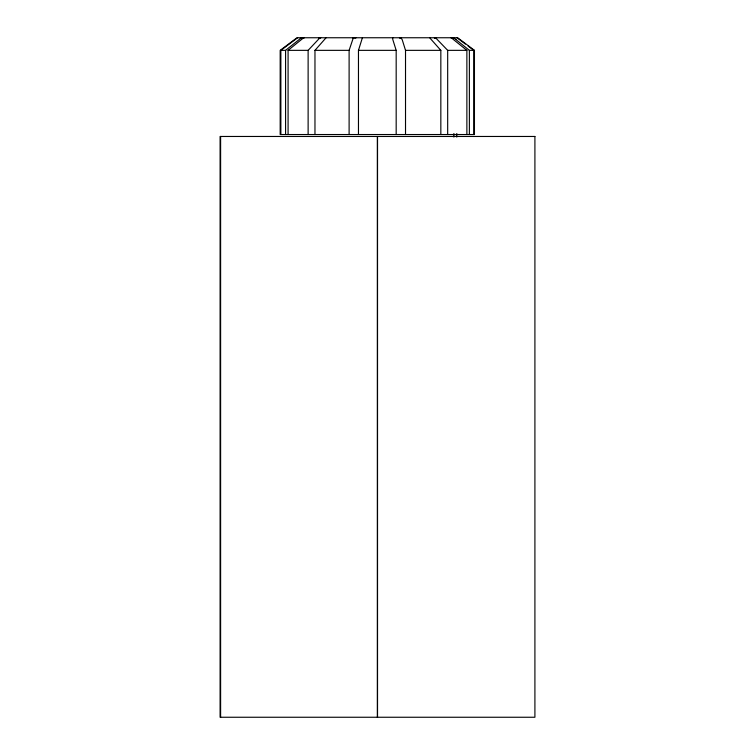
<?xml version="1.0" encoding="UTF-8"?>
<svg xmlns="http://www.w3.org/2000/svg" width="755" height="755" viewBox="0 0 755 755"><rect width="100%" height="100%" fill="white"/><g stroke="black" fill="none" stroke-linecap="round" stroke-linejoin="round"><path stroke-width="1.13" d="M349.112 134.532L349.112 50.349L352.878 39.118A8.163 4.841 -11.4 0 1 353.576 38.043L353.84 37.75M358.465 134.532L358.465 50.349L362.287 38.109M392.864 37.75L392.685 38.514A7.305 4.341 10.9 0 0 392.817 39.6L396.177 50.349L396.177 134.532M326.084 37.75L314.967 50.349L314.967 134.532M308.125 134.532L308.125 50.349L319.96 37.75M302.991 37.75L302.5 38.222M304.246 37.75L303.727 38.231M354.001 38.222L354.529 37.75M303.661 37.759L288.089 50.349L288.089 134.532M352.708 38.175L353.189 37.75M355.511 38.165L356.049 37.75M280.86 134.532L280.86 50.349L285.579 50.349L301.453 37.75M280.86 50.349L297.659 37.75M300.707 38.165L301.32 37.75M302.094 37.75L301.877 37.901A7.05 1.18 -36.9 0 0 301.405 38.26M300.433 38.109L300.952 37.75M318.931 38.175L319.573 37.75M320.101 38.175L320.733 37.75M288.089 50.349L308.125 50.349M314.967 50.349L349.112 50.349M358.465 50.349L396.177 50.349M400.896 37.75L402.217 39.732L405.52 50.349L440.835 50.349L440.835 134.532M435.55 37.75L447.677 50.349L466.873 50.349L466.873 134.532M455.831 39.477L469.374 50.349L474.451 50.349L474.451 134.532L280.18 134.532L280.18 50.349L296.97 37.75L457.662 37.75L474.451 50.349M434.644 37.75L435.248 38.099M434.38 37.75L435.012 38.175M453.462 37.75L454.227 38.25M453.396 37.75L454.406 38.439M452.632 37.75L453.245 38.165M453 37.75L453.51 38.109M456.983 37.75L465.373 44.054M468.175 46.149L473.772 50.349L473.772 134.532M466.873 50.349L453.812 39.845A8.173 1.284 36.9 0 1 452.575 38.779L451.509 37.75M399.423 37.75L399.942 38.222M400.763 37.75L401.245 38.175M451.452 38.222L450.961 37.75M440.835 50.349L429.963 38.099M469.374 50.349L469.374 134.532M456.794 133.522L456.794 137.061M453.887 133.522L453.887 137.061M447.677 50.349L447.677 134.532M405.52 50.349L405.52 134.532M377.528 136.466L377.528 717.25M377.368 136.466L377.368 717.25M285.579 50.349L285.579 134.532M220.611 136.466L220.611 717.25M454.397 38.382A7.05 1.18 36.9 0 1 455.869 39.458M534.908 136.466L220.092 136.466L220.092 717.25L534.908 717.25L534.908 136.466"/></g></svg>
